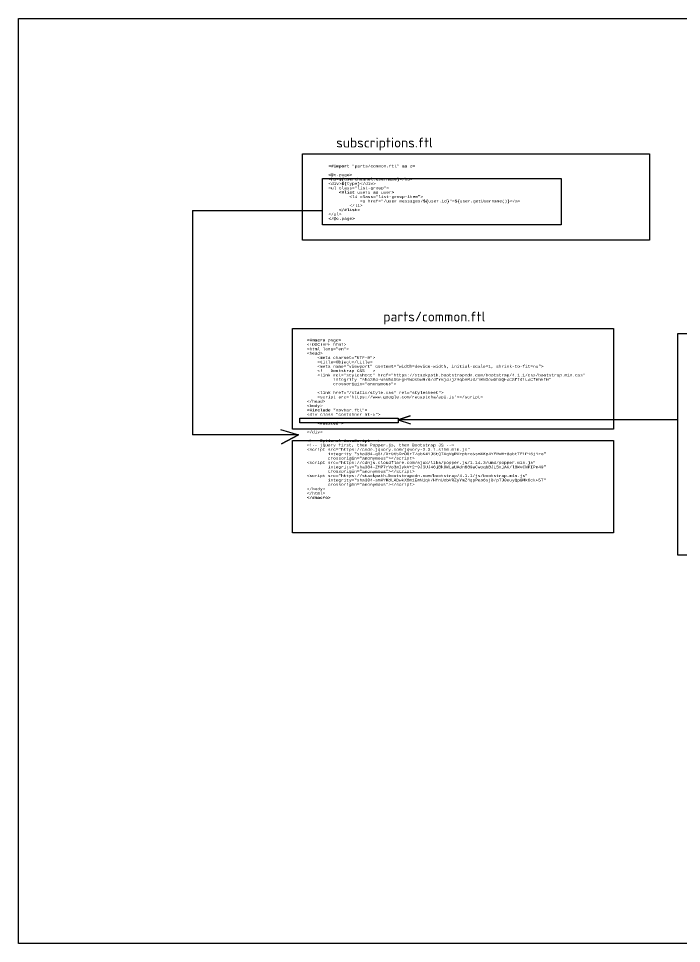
# Model space of a CAD drawing. Header units: millimetres. Extents: x 4539 to 8258, y 1617 to 3785.
# Drawn here: x 5490 to 5964, y 1617 to 2278 of the extents above; entities that cross this region are included whole.
import ezdxf

# ---------------------------------------------------------------- set-up
doc = ezdxf.new("R2010")
doc.units = ezdxf.units.MM
doc.styles.get("Standard").update_dxf_attribs({"font": 'arial.ttf'})

msp = doc.modelspace()

# ---------------------------------------------------------------- linework, layer by layer
at = {"color": 3, "lineweight": 30}
msp.add_line((5614.58, 2140.83), (5707.37, 2140.83), dxfattribs=at)
at = {"color": 4, "lineweight": 30}
for points in [[(5490.2, 2278), (6574.1, 2278), (6574.1, 1617.01), (5490.2, 1617.01)], [(5693.17, 2181.21), (5941.19, 2181.21), (5941.19, 2119.71), (5693.17, 2119.71)]]:
    msp.add_lwpolyline(points, close=True, dxfattribs=at)
at = {"color": 3, "lineweight": 30}
for points in [[(5707.37, 2163.57), (5878.1, 2163.57), (5878.1, 2130.53), (5707.37, 2130.53)], [(5686.1, 2056.48), (5915.31, 2056.48), (5915.31, 1984.44), (5686.1, 1984.44)], [(5686.1, 1976.52), (5915.31, 1976.52), (5915.31, 1910.57), (5686.1, 1910.57)]]:
    msp.add_lwpolyline(points, close=True, dxfattribs=at)
for points in [[(5614.58, 2140.83), (5614.58, 1980.6)], [(5677.37, 1984.22), (5690.35, 1980.6), (5678.25, 1974.07), (5690.35, 1980.6), (5614.58, 1980.6)]]:
    msp.add_lwpolyline(points, dxfattribs=at)
at = {"color": 1, "lineweight": 30}
for points in [[(5961.39, 2052.96), (6195.58, 2052.96), (6195.58, 1894.51), (5961.39, 1894.51)], [(5691.28, 1992.29), (5761.51, 1992.29), (5761.51, 1989.13), (5691.28, 1989.13)]]:
    msp.add_lwpolyline(points, close=True, dxfattribs=at)
msp.add_lwpolyline([(5961.39, 1991.15), (5761.51, 1991.15), (5770.07, 1994), (5761.51, 1991.15), (5770.25, 1988.25)], dxfattribs=at)

# ---------------------------------------------------------------- texts
at = {"attachment_point": 1}
for s, width, insert, char_height in [('{\\fISOCPEUR|b0|i0|c0|p34;subscriptions.ftl}', 101.5882, (5717.23, 2192.83), 7), ('{\\fCourier New|b1|i0|c204|p49;\\H0.75x;\\C23;\\c3307724;<#import \\fCourier New|b0|i0|c204|p49;\\C75;\\c5867370;"parts/common.ftl" \\fCourier New|b1|i0|c204|p49;\\C23;\\c3307724;as \\fCourier New|b0|i0|c204|p49;\\C9;\\c13023145;c\\fCourier New|b1|i0|c204|p49;\\C23;\\c3307724;>^J^J<@\\fCourier New|b0|i0|c204|p49;\\C9;\\c13023145;c.page\\fCourier New|b1|i0|c204|p49;\\C23;\\c3307724;>^J\\fCourier New|b0|i0|c204|p49;\\C43;\\c6995944;<h3>\\fCourier New|b1|i0|c204|p49;\\C23;\\c3307724;$\\{\\fCourier New|b0|i0|c204|p49;\\C9;\\c13023145;userChannel.username\\fCourier New|b1|i0|c204|p49;\\C23;\\c3307724;\\}\\fCourier New|b0|i0|c204|p49;\\C43;\\c6995944;</h3>^J<div>\\fCourier New|b1|i0|c204|p49;\\C23;\\c3307724;$\\{\\fCourier New|b0|i0|c204|p49;\\C9;\\c13023145;type\\fCourier New|b1|i0|c204|p49;\\C23;\\c3307724;\\}\\fCourier New|b0|i0|c204|p49;\\C43;\\c6995944;</div>^J<ul \\C9;\\c12237498;class=\\C73;\\c6406821;"list-group"\\C43;\\c6995944;>^J    \\fCourier New|b1|i0|c204|p49;\\C23;\\c3307724;<#list \\fCourier New|b0|i0|c204|p49;\\C9;\\c13023145;users \\fCourier New|b1|i0|c204|p49;\\C23;\\c3307724;as \\fCourier New|b0|i0|c204|p49;\\C9;\\c13023145;user\\fCourier New|b1|i0|c204|p49;\\C23;\\c3307724;>^J        \\fCourier New|b0|i0|c204|p49;\\C43;\\c6995944;<li \\C9;\\c12237498;class=\\C73;\\c6406821;"list-group-item"\\C43;\\c6995944;>^J            <a \\C9;\\c12237498;href=\\C73;\\c6406821;"/user-messages/\\fCourier New|b1|i0|c204|p49;\\C23;\\c3307724;$\\{\\fCourier New|b0|i0|c204|p49;\\C9;\\c13023145;user.id\\fCourier New|b1|i0|c204|p49;\\C23;\\c3307724;\\}\\fCourier New|b0|i0|c204|p49;\\C73;\\c6406821;"\\C43;\\c6995944;>\\fCourier New|b1|i0|c204|p49;\\C23;\\c3307724;$\\{\\fCourier New|b0|i0|c204|p49;\\C9;\\c13023145;user.getUsername()\\fCourier New|b1|i0|c204|p49;\\C23;\\c3307724;\\}\\fCourier New|b0|i0|c204|p49;\\C43;\\c6995944;</a>^J        </li>^J    \\fCourier New|b1|i0|c204|p49;\\C23;\\c3307724;</#list>^J\\fCourier New|b0|i0|c204|p49;\\C43;\\c6995944;</ul>^J\\fCourier New|b1|i0|c204|p49;\\C23;\\c3307724;</@\\fCourier New|b0|i0|c204|p49;\\C9;\\c13023145;c.page\\fCourier New|b1|i0|c204|p49;\\C23;\\c3307724;>}', 165.7388, (5711.69, 2173.47), 2.5), ('{\\fISOCPEUR|b0|i0|c0|p34;parts/common.ftl}', 101.5882, (5750.84, 2068.49), 7), ('{\\fCourier New|b1|i0|c204|p49;\\H0.75x;\\C23;\\c3307724;<#macro \\fCourier New|b0|i0|c204|p49;\\C9;\\c13023145;page\\fCourier New|b1|i0|c204|p49;\\C23;\\c3307724;>^J\\fCourier New|b0|i0|c204|p49;\\C43;\\c6995944;<!DOCTYPE \\C9;\\c12237498;html\\C43;\\c6995944;>^J<html \\C9;\\c12237498;lang=\\C73;\\c6406821;"en"\\C43;\\c6995944;>^J<head>^J    <meta \\C9;\\c12237498;charset=\\C73;\\c6406821;"UTF-8"\\C43;\\c6995944;>^J    <title>\\C9;\\c13023145;Object\\C43;\\c6995944;</title>^J    <meta \\C9;\\c12237498;name=\\C73;\\c6406821;"viewport" \\C9;\\c12237498;content=\\C73;\\c6406821;"width=device-width, initial-scale=1, shrink-to-fit=no"\\C43;\\c6995944;>^J    \\C8;<!-- Bootstrap CSS -->^J    \\C43;\\c6995944;<link \\C9;\\c12237498;rel=\\C73;\\c6406821;"stylesheet" \\C9;\\c12237498;href=\\C73;\\c6406821;"https://stackpath.bootstrapcdn.com/bootstrap/4.1.1/css/bootstrap.min.css"^J          \\C9;\\c12237498;integrity=\\C73;\\c6406821;"sha384-WskhaSGFgHYWDcbwN70/dfYBj47jz9qbsMId/iRN3ewGhXQFZCSftd1LZCfmhktB"^J          \\C9;\\c12237498;crossorigin=\\C73;\\c6406821;"anonymous"\\C43;\\c6995944;>^J^J    <link \\C9;\\c12237498;href=\\C73;\\c6406821;"/static/style.css" \\C9;\\c12237498;rel=\\C73;\\c6406821;"stylesheet"\\C43;\\c6995944;>^J    <script \\C9;\\c12237498;src=\\C73;\\c6406821;\'https://www.google.com/recaptcha/api.js\'\\C43;\\c6995944;></script>^J</head>^J<body>^J\\fCourier New|b1|i0|c204|p49;\\C23;\\c3307724;<#include \\fCourier New|b0|i0|c204|p49;\\C75;\\c5867370;"navbar.ftl"\\fCourier New|b1|i0|c204|p49;\\C23;\\c3307724;>^J\\fCourier New|b0|i0|c204|p49;\\C43;\\c6995944;<div \\C9;\\c12237498;class=\\C73;\\c6406821;"container mt-5"\\C43;\\c6995944;>\\fCourier New|b0|i0|c0|p49;\\P\\fCourier New|b0|i0|c204|p49;^J    \\fCourier New|b1|i0|c204|p49;\\C23;\\c3307724;<#nested >\\fCourier New|b1|i0|c0|p49;\\P\\fCourier New|b1|i0|c204|p49;^J\\fCourier New|b0|i0|c204|p49;\\C43;\\c6995944;</div>^J^J\\C8;<!-- Optional JavaScript -->^J<!-- jQuery first, then Popper.js, then Bootstrap JS -->^J\\C43;\\c6995944;<script \\C9;\\c12237498;src=\\C73;\\c6406821;"https://code.jquery.com/jquery-3.3.1.slim.min.js"^J        \\C9;\\c12237498;integrity=\\C73;\\c6406821;"sha384-q8i/X+965DzO0rT7abK41JStQIAqVgRVzpbzo5smXKp4YfRvH+8abtTE1Pi6jizo"^J        \\C9;\\c12237498;crossorigin=\\C73;\\c6406821;"anonymous"\\C43;\\c6995944;></script>^J<script \\C9;\\c12237498;src=\\C73;\\c6406821;"https://cdnjs.cloudflare.com/ajax/libs/popper.js/1.14.3/umd/popper.min.js"^J        \\C9;\\c12237498;integrity=\\C73;\\c6406821;"sha384-ZMP7rVo3mIykV+2+9J3UJ46jBk0WLaUAdn689aCwoqbBJiSnjAK/l8WvCWPIPm49"^J        \\C9;\\c12237498;crossorigin=\\C73;\\c6406821;"anonymous"\\C43;\\c6995944;></script>^J<script \\C9;\\c12237498;src=\\C73;\\c6406821;"https://stackpath.bootstrapcdn.com/bootstrap/4.1.1/js/bootstrap.min.js"^J        \\C9;\\c12237498;integrity=\\C73;\\c6406821;"sha384-smHYKdLADwkXOn1EmN1qk/HfnUcbVRZyYmZ4qpPea6sjB/pTJ0euyQp0Mk8ck+5T"^J        \\C9;\\c12237498;crossorigin=\\C73;\\c6406821;"anonymous"\\C43;\\c6995944;></script>^J</body>^J</html>^J\\fCourier New|b1|i0|c204|p49;\\C23;\\c3307724;</#macro>}', 266.3189, (5696.29, 2049.11), 2.5)]:
    msp.add_mtext_dynamic_manual_height_columns(s, width=width, gutter_width=12.5, heights=[0], dxfattribs=dict(at, insert=insert, char_height=char_height))

doc.saveas('drawing.dxf')
